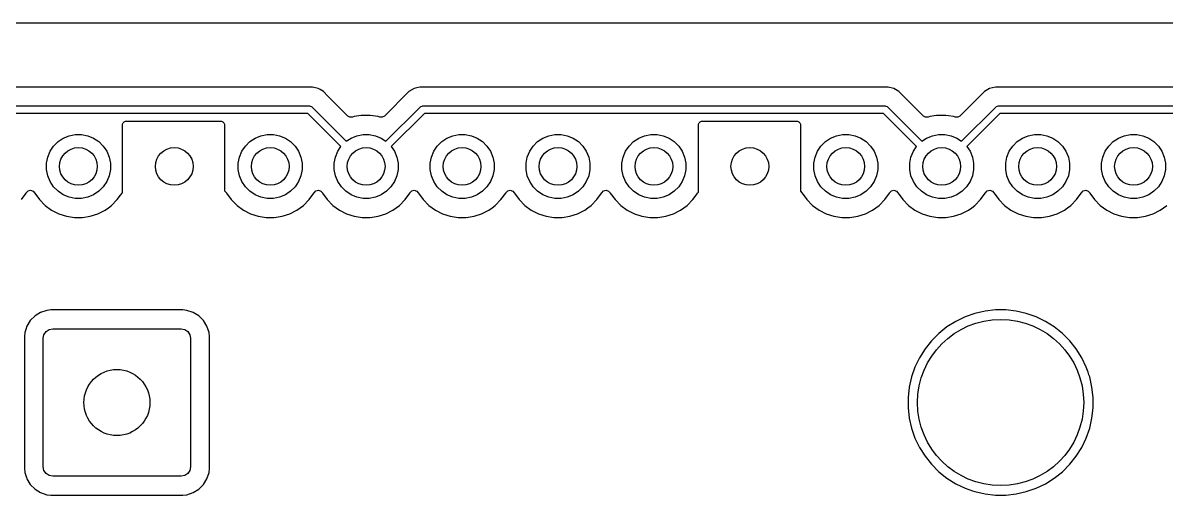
# Model space of a CAD drawing. Extents: x 81.5 to 180.4, y -148.7 to -49.7.
# Drawn here: x 121.01 to 151.28, y -62.2 to -49.7 of the extents above; entities that cross this region are included whole.
import ezdxf

# ---------------------------------------------------------------- set-up
doc = ezdxf.new("R2010")
doc.units = 0
doc.layers.add('BLACK', color=7, linetype='CONTINUOUS')

msp = doc.modelspace()

# ---------------------------------------------------------------- linework, layer by layer
at = {"layer": 'BLACK', "linetype": 'CONTINUOUS'}
for p, q in [((81.5745, -49.7005), (180.3255, -49.7005)), ((128.512331, -51.3985), (116.44767, -51.3985)), ((128.512347, -51.398499), (128.512331, -51.3985)), ((128.519943, -51.398499), (128.512347, -51.398499)), ((128.678057, -51.398499), (128.519943, -51.398499)), ((128.830785, -51.439423), (128.678057, -51.398499)), ((128.8809, -51.468358), (128.830785, -51.439423)), ((131.369209, -51.439426), (131.23229, -51.518475)), ((131.369214, -51.439423), (131.369209, -51.439426)), ((131.445579, -51.418961), (131.369214, -51.439423)), ((131.521943, -51.398499), (131.445579, -51.418961)), ((131.680058, -51.398499), (131.521943, -51.398499)), ((131.687654, -51.398499), (131.680058, -51.398499)), ((131.68767, -51.3985), (131.687654, -51.398499)), ((143.752331, -51.3985), (131.68767, -51.3985)), ((143.752347, -51.398499), (143.752331, -51.3985)), ((143.759943, -51.398499), (143.752347, -51.398499)), ((143.918057, -51.398499), (143.759943, -51.398499)), ((144.070785, -51.439423), (143.918057, -51.398499)), ((144.1209, -51.468358), (144.070785, -51.439423)), ((146.609209, -51.439426), (146.47229, -51.518475)), ((146.609214, -51.439423), (146.609209, -51.439426)), ((146.685579, -51.418961), (146.609214, -51.439423)), ((146.761943, -51.398499), (146.685579, -51.418961)), ((146.920058, -51.398499), (146.761943, -51.398499)), ((146.927654, -51.398499), (146.920058, -51.398499)), ((146.92767, -51.3985), (146.927654, -51.398499)), ((158.992331, -51.3985), (146.92767, -51.3985)), ((128.880904, -51.468359), (128.8809, -51.468358)), ((128.880904, -51.46836), (128.880904, -51.468359)), ((128.967716, -51.51848), (128.880904, -51.46836)), ((128.967717, -51.518481), (128.967716, -51.51848)), ((129.086588, -51.637352), (128.967717, -51.518481)), ((129.08659, -51.637355), (129.086588, -51.637352)), ((129.615476, -52.166241), (129.08659, -51.637355)), ((131.232282, -51.518481), (130.584522, -52.166241)), ((131.23229, -51.518475), (131.232282, -51.518481)), ((144.120904, -51.468359), (144.1209, -51.468358)), ((144.120904, -51.46836), (144.120904, -51.468359)), ((144.207716, -51.51848), (144.120904, -51.46836)), ((144.207717, -51.518481), (144.207716, -51.51848)), ((144.326588, -51.637352), (144.207717, -51.518481)), ((144.32659, -51.637355), (144.326588, -51.637352)), ((144.855476, -52.166241), (144.32659, -51.637355)), ((146.472282, -51.518481), (145.824522, -52.166241)), ((146.47229, -51.518475), (146.472282, -51.518481)), ((116.361, -51.899), (128.599, -51.899)), ((128.599, -51.899), (128.618509, -51.900921)), ((128.618509, -51.900921), (128.654557, -51.915853)), ((128.654557, -51.915853), (128.669711, -51.928289)), ((128.669711, -51.928289), (129.574911, -52.833489)), ((130.625088, -52.833489), (131.53029, -51.928289)), ((131.53029, -51.928289), (131.545443, -51.915852)), ((131.545443, -51.915852), (131.581491, -51.900921)), ((131.581491, -51.900921), (131.601, -51.899)), ((131.601, -51.899), (143.839, -51.899)), ((143.839, -51.899), (143.858509, -51.900921)), ((143.858509, -51.900921), (143.894557, -51.915853)), ((143.894557, -51.915853), (143.909711, -51.928289)), ((143.909711, -51.928289), (144.814911, -52.833489)), ((145.865088, -52.833489), (146.77029, -51.928289)), ((146.77029, -51.928289), (146.785443, -51.915852)), ((146.785443, -51.915852), (146.821491, -51.900921)), ((146.821491, -51.900921), (146.841, -51.899)), ((146.841, -51.899), (159.079, -51.899)), ((128.557578, -52.099), (116.402421, -52.099)), ((123.651921, -52.380491), (123.666853, -52.344443)), ((123.666853, -52.344443), (123.694443, -52.316853)), ((123.694443, -52.316853), (123.730491, -52.301921)), ((123.730491, -52.301921), (123.75, -52.3)), ((123.75, -52.3), (126.25, -52.3)), ((126.25, -52.3), (126.269509, -52.301921)), ((126.269509, -52.301921), (126.305557, -52.316853)), ((126.305557, -52.316853), (126.333147, -52.344443)), ((126.333147, -52.344443), (126.348079, -52.380491)), ((129.433489, -52.974911), (128.557578, -52.099)), ((129.671632, -52.198486), (129.615476, -52.166241)), ((129.741473, -52.196492), (129.671632, -52.198486)), ((129.783757, -52.182753), (129.741473, -52.196492)), ((129.965006, -52.154046), (129.783757, -52.182753)), ((129.993713, -52.1495), (129.965006, -52.154046)), ((130.206287, -52.1495), (129.993713, -52.1495)), ((130.276272, -52.160584), (130.206287, -52.1495)), ((130.416245, -52.182754), (130.276272, -52.160584)), ((130.458523, -52.196491), (130.416245, -52.182754)), ((130.523199, -52.199726), (130.458523, -52.196491)), ((130.584522, -52.166241), (130.523199, -52.199726)), ((131.642421, -52.099), (130.76651, -52.974911)), ((143.797578, -52.099), (131.642421, -52.099)), ((138.901921, -52.380491), (138.916853, -52.344443)), ((138.916853, -52.344443), (138.944443, -52.316853)), ((138.944443, -52.316853), (138.980491, -52.301921)), ((138.980491, -52.301921), (139, -52.3)), ((139, -52.3), (141.5, -52.3)), ((141.5, -52.3), (141.519509, -52.301921)), ((141.519509, -52.301921), (141.555557, -52.316853)), ((141.555557, -52.316853), (141.583147, -52.344443)), ((141.583147, -52.344443), (141.598079, -52.380491)), ((144.673489, -52.974911), (143.797578, -52.099)), ((144.911632, -52.198486), (144.855476, -52.166241)), ((144.981473, -52.196492), (144.911632, -52.198486)), ((145.023757, -52.182753), (144.981473, -52.196492)), ((145.205006, -52.154046), (145.023757, -52.182753)), ((145.233713, -52.1495), (145.205006, -52.154046)), ((145.446287, -52.1495), (145.233713, -52.1495)), ((145.516272, -52.160584), (145.446287, -52.1495)), ((145.656245, -52.182754), (145.516272, -52.160584)), ((145.698523, -52.196491), (145.656245, -52.182754)), ((145.763199, -52.199726), (145.698523, -52.196491)), ((145.824522, -52.166241), (145.763199, -52.199726)), ((146.882421, -52.099), (146.00651, -52.974911)), ((159.037578, -52.099), (146.882421, -52.099)), ((122.233258, -52.686601), (122.396685, -52.654093)), ((122.396685, -52.654093), (122.563315, -52.654093)), ((122.563315, -52.654093), (122.726742, -52.686601)), ((123.65, -52.4), (123.651921, -52.380491)), ((123.65, -54.187699), (123.65, -52.4)), ((126.348079, -52.380491), (126.35, -52.4)), ((126.35, -52.4), (126.35, -54.149644)), ((127.313258, -52.686601), (127.476685, -52.654093)), ((127.476685, -52.654093), (127.643315, -52.654093)), ((127.643315, -52.654093), (127.806742, -52.686601)), ((129.853258, -52.686601), (130.016685, -52.654093)), ((130.016685, -52.654093), (130.183315, -52.654093)), ((130.183315, -52.654093), (130.346742, -52.686601)), ((132.393258, -52.686601), (132.556685, -52.654093)), ((132.556685, -52.654093), (132.723315, -52.654093)), ((132.723315, -52.654093), (132.886742, -52.686601)), ((134.933258, -52.686601), (135.096685, -52.654093)), ((135.096685, -52.654093), (135.263315, -52.654093)), ((135.263315, -52.654093), (135.426742, -52.686601)), ((137.473258, -52.686601), (137.636685, -52.654093)), ((137.636685, -52.654093), (137.803315, -52.654093)), ((137.803315, -52.654093), (137.966742, -52.686601)), ((138.9, -52.4), (138.901921, -52.380491)), ((138.9, -54.17711), (138.9, -52.4)), ((141.598079, -52.380491), (141.6, -52.4)), ((141.6, -52.4), (141.6, -54.153051)), ((142.553258, -52.686601), (142.716685, -52.654093)), ((142.716685, -52.654093), (142.883315, -52.654093)), ((142.883315, -52.654093), (143.046742, -52.686601)), ((145.093258, -52.686601), (145.256685, -52.654093)), ((145.256685, -52.654093), (145.423315, -52.654093)), ((145.423315, -52.654093), (145.586742, -52.686601)), ((147.633258, -52.686601), (147.796685, -52.654093)), ((147.796685, -52.654093), (147.963315, -52.654093)), ((147.963315, -52.654093), (148.126742, -52.686601)), ((150.173258, -52.686601), (150.336685, -52.654093)), ((150.336685, -52.654093), (150.503315, -52.654093)), ((150.503315, -52.654093), (150.666742, -52.686601)), ((121.730367, -53.099313), (121.822941, -52.960766)), ((121.822941, -52.960766), (121.940766, -52.842941)), ((121.940766, -52.842941), (122.079313, -52.750367)), ((122.079313, -52.750367), (122.233258, -52.686601)), ((122.726742, -52.686601), (122.880687, -52.750367)), ((122.880687, -52.750367), (123.019234, -52.842941)), ((123.019234, -52.842941), (123.137059, -52.960766)), ((123.137059, -52.960766), (123.229633, -53.099313)), ((126.810367, -53.099313), (126.902941, -52.960766)), ((126.902941, -52.960766), (127.020766, -52.842941)), ((127.020766, -52.842941), (127.159313, -52.750367)), ((127.159313, -52.750367), (127.313258, -52.686601)), ((127.806742, -52.686601), (127.960687, -52.750367)), ((127.960687, -52.750367), (128.099234, -52.842941)), ((128.099234, -52.842941), (128.217059, -52.960766)), ((128.217059, -52.960766), (128.309633, -53.099313)), ((129.350367, -53.099313), (129.433489, -52.974911)), ((129.574911, -52.833489), (129.699313, -52.750367)), ((129.699313, -52.750367), (129.853258, -52.686601)), ((130.346742, -52.686601), (130.500687, -52.750367)), ((130.500687, -52.750367), (130.625088, -52.833489)), ((130.76651, -52.974911), (130.849633, -53.099313)), ((131.890367, -53.099313), (131.982941, -52.960766)), ((131.982941, -52.960766), (132.100766, -52.842941)), ((132.100766, -52.842941), (132.239313, -52.750367)), ((132.239313, -52.750367), (132.393258, -52.686601)), ((132.886742, -52.686601), (133.040687, -52.750367)), ((133.040687, -52.750367), (133.179234, -52.842941)), ((133.179234, -52.842941), (133.297059, -52.960766)), ((133.297059, -52.960766), (133.389633, -53.099313)), ((134.430367, -53.099313), (134.522941, -52.960766)), ((134.522941, -52.960766), (134.640766, -52.842941)), ((134.640766, -52.842941), (134.779313, -52.750367)), ((134.779313, -52.750367), (134.933258, -52.686601)), ((135.426742, -52.686601), (135.580687, -52.750367)), ((135.580687, -52.750367), (135.719234, -52.842941)), ((135.719234, -52.842941), (135.837059, -52.960766)), ((135.837059, -52.960766), (135.929633, -53.099313)), ((136.970367, -53.099313), (137.062941, -52.960766)), ((137.062941, -52.960766), (137.180766, -52.842941)), ((137.180766, -52.842941), (137.319313, -52.750367)), ((137.319313, -52.750367), (137.473258, -52.686601)), ((137.966742, -52.686601), (138.120687, -52.750367)), ((138.120687, -52.750367), (138.259234, -52.842941)), ((138.259234, -52.842941), (138.377059, -52.960766)), ((138.377059, -52.960766), (138.469633, -53.099313)), ((142.050367, -53.099313), (142.142941, -52.960766)), ((142.142941, -52.960766), (142.260766, -52.842941)), ((142.260766, -52.842941), (142.399313, -52.750367)), ((142.399313, -52.750367), (142.553258, -52.686601)), ((143.046742, -52.686601), (143.200687, -52.750367)), ((143.200687, -52.750367), (143.339234, -52.842941)), ((143.339234, -52.842941), (143.457059, -52.960766)), ((143.457059, -52.960766), (143.549633, -53.099313)), ((144.590367, -53.099313), (144.673489, -52.974911)), ((144.814911, -52.833489), (144.939313, -52.750367)), ((144.939313, -52.750367), (145.093258, -52.686601)), ((145.586742, -52.686601), (145.740687, -52.750367)), ((145.740687, -52.750367), (145.865088, -52.833489)), ((146.00651, -52.974911), (146.089633, -53.099313)), ((147.130367, -53.099313), (147.222941, -52.960766)), ((147.222941, -52.960766), (147.340766, -52.842941)), ((147.340766, -52.842941), (147.479313, -52.750367)), ((147.479313, -52.750367), (147.633258, -52.686601)), ((148.126742, -52.686601), (148.280687, -52.750367)), ((148.280687, -52.750367), (148.419234, -52.842941)), ((148.419234, -52.842941), (148.537059, -52.960766)), ((148.537059, -52.960766), (148.629633, -53.099313)), ((149.670367, -53.099313), (149.762941, -52.960766)), ((149.762941, -52.960766), (149.880766, -52.842941)), ((149.880766, -52.842941), (150.019313, -52.750367)), ((150.019313, -52.750367), (150.173258, -52.686601)), ((150.666742, -52.686601), (150.820687, -52.750367)), ((150.820687, -52.750367), (150.959234, -52.842941)), ((150.959234, -52.842941), (151.077059, -52.960766)), ((151.077059, -52.960766), (151.169633, -53.099313)), ((121.634093, -53.416685), (121.666601, -53.253258)), ((121.666601, -53.253258), (121.730367, -53.099313)), ((123.229633, -53.099313), (123.293399, -53.253258)), ((123.293399, -53.253258), (123.325907, -53.416685)), ((126.714093, -53.416685), (126.746601, -53.253258)), ((126.746601, -53.253258), (126.810367, -53.099313)), ((128.309633, -53.099313), (128.373399, -53.253258)), ((128.373399, -53.253258), (128.405907, -53.416685)), ((129.254093, -53.416685), (129.286601, -53.253258)), ((129.286601, -53.253258), (129.350367, -53.099313)), ((130.849633, -53.099313), (130.913399, -53.253258)), ((130.913399, -53.253258), (130.945907, -53.416685)), ((131.794093, -53.416685), (131.826601, -53.253258)), ((131.826601, -53.253258), (131.890367, -53.099313)), ((133.389633, -53.099313), (133.453399, -53.253258)), ((133.453399, -53.253258), (133.485907, -53.416685)), ((134.334093, -53.416685), (134.366601, -53.253258)), ((134.366601, -53.253258), (134.430367, -53.099313)), ((135.929633, -53.099313), (135.993399, -53.253258)), ((135.993399, -53.253258), (136.025907, -53.416685)), ((136.874093, -53.416685), (136.906601, -53.253258)), ((136.906601, -53.253258), (136.970367, -53.099313)), ((138.469633, -53.099313), (138.533399, -53.253258)), ((138.533399, -53.253258), (138.565907, -53.416685)), ((141.954093, -53.416685), (141.986601, -53.253258)), ((141.986601, -53.253258), (142.050367, -53.099313)), ((143.549633, -53.099313), (143.613399, -53.253258)), ((143.613399, -53.253258), (143.645907, -53.416685)), ((144.494093, -53.416685), (144.526601, -53.253258)), ((144.526601, -53.253258), (144.590367, -53.099313)), ((146.089633, -53.099313), (146.153399, -53.253258)), ((146.153399, -53.253258), (146.185907, -53.416685)), ((147.034093, -53.416685), (147.066601, -53.253258)), ((147.066601, -53.253258), (147.130367, -53.099313)), ((148.629633, -53.099313), (148.693399, -53.253258)), ((148.693399, -53.253258), (148.725907, -53.416685)), ((149.574093, -53.416685), (149.606601, -53.253258)), ((149.606601, -53.253258), (149.670367, -53.099313)), ((151.169633, -53.099313), (151.233399, -53.253258)), ((151.233399, -53.253258), (151.265907, -53.416685)), ((121.634093, -53.583315), (121.634093, -53.416685)), ((123.325907, -53.416685), (123.325907, -53.583315)), ((126.714093, -53.583315), (126.714093, -53.416685)), ((128.405907, -53.416685), (128.405907, -53.583315)), ((129.254093, -53.583315), (129.254093, -53.416685)), ((130.945907, -53.416685), (130.945907, -53.583315)), ((131.794093, -53.583315), (131.794093, -53.416685)), ((133.485907, -53.416685), (133.485907, -53.583315)), ((134.334093, -53.583315), (134.334093, -53.416685)), ((136.025907, -53.416685), (136.025907, -53.583315)), ((136.874093, -53.583315), (136.874093, -53.416685)), ((138.565907, -53.416685), (138.565907, -53.583315)), ((141.954093, -53.583315), (141.954093, -53.416685)), ((143.645907, -53.416685), (143.645907, -53.583315)), ((144.494093, -53.583315), (144.494093, -53.416685)), ((146.185907, -53.416685), (146.185907, -53.583315)), ((147.034093, -53.583315), (147.034093, -53.416685)), ((148.725907, -53.416685), (148.725907, -53.583315)), ((149.574093, -53.583315), (149.574093, -53.416685)), ((151.265907, -53.416685), (151.265907, -53.583315)), ((121.666601, -53.746742), (121.634093, -53.583315)), ((121.730367, -53.900687), (121.666601, -53.746742)), ((123.293399, -53.746742), (123.229633, -53.900687)), ((123.325907, -53.583315), (123.293399, -53.746742)), ((126.746601, -53.746742), (126.714093, -53.583315)), ((126.810367, -53.900687), (126.746601, -53.746742)), ((128.373399, -53.746742), (128.309633, -53.900687)), ((128.405907, -53.583315), (128.373399, -53.746742)), ((129.286601, -53.746742), (129.254093, -53.583315)), ((129.350367, -53.900687), (129.286601, -53.746742)), ((130.913399, -53.746742), (130.849633, -53.900687)), ((130.945907, -53.583315), (130.913399, -53.746742)), ((131.826601, -53.746742), (131.794093, -53.583315)), ((131.890367, -53.900687), (131.826601, -53.746742)), ((133.453399, -53.746742), (133.389633, -53.900687)), ((133.485907, -53.583315), (133.453399, -53.746742)), ((134.366601, -53.746742), (134.334093, -53.583315)), ((134.430367, -53.900687), (134.366601, -53.746742)), ((135.993399, -53.746742), (135.929633, -53.900687)), ((136.025907, -53.583315), (135.993399, -53.746742)), ((136.906601, -53.746742), (136.874093, -53.583315)), ((136.970367, -53.900687), (136.906601, -53.746742)), ((138.533399, -53.746742), (138.469633, -53.900687)), ((138.565907, -53.583315), (138.533399, -53.746742)), ((141.986601, -53.746742), (141.954093, -53.583315)), ((142.050367, -53.900687), (141.986601, -53.746742)), ((143.613399, -53.746742), (143.549633, -53.900687)), ((143.645907, -53.583315), (143.613399, -53.746742)), ((144.526601, -53.746742), (144.494093, -53.583315)), ((144.590367, -53.900687), (144.526601, -53.746742)), ((146.153399, -53.746742), (146.089633, -53.900687)), ((146.185907, -53.583315), (146.153399, -53.746742)), ((147.066601, -53.746742), (147.034093, -53.583315)), ((147.130367, -53.900687), (147.066601, -53.746742)), ((148.693399, -53.746742), (148.629633, -53.900687)), ((148.725907, -53.583315), (148.693399, -53.746742)), ((149.606601, -53.746742), (149.574093, -53.583315)), ((149.670367, -53.900687), (149.606601, -53.746742)), ((151.233399, -53.746742), (151.169633, -53.900687)), ((151.265907, -53.583315), (151.233399, -53.746742)), ((121.099514, -54.199054), (121.147488, -54.148259)), ((121.147488, -54.148259), (121.215308, -54.131463)), ((121.215308, -54.131463), (121.281444, -54.153999)), ((121.281444, -54.153999), (121.320486, -54.199056)), ((121.822941, -54.039234), (121.730367, -53.900687)), ((121.940766, -54.157059), (121.822941, -54.039234)), ((122.079313, -54.249633), (121.940766, -54.157059)), ((123.019234, -54.157059), (122.880687, -54.249633)), ((123.137059, -54.039234), (123.019234, -54.157059)), ((123.229633, -53.900687), (123.137059, -54.039234)), ((123.639793, -54.198508), (123.65, -54.187699)), ((126.35, -54.149644), (126.361161, -54.153447)), ((126.361161, -54.153447), (126.400204, -54.198504)), ((126.902941, -54.039234), (126.810367, -53.900687)), ((127.020766, -54.157059), (126.902941, -54.039234)), ((127.159313, -54.249633), (127.020766, -54.157059)), ((128.099234, -54.157059), (127.960687, -54.249633)), ((128.217059, -54.039234), (128.099234, -54.157059)), ((128.309633, -53.900687), (128.217059, -54.039234)), ((128.719514, -54.199054), (128.767488, -54.148259)), ((128.767488, -54.148259), (128.835308, -54.131463)), ((128.835308, -54.131463), (128.901444, -54.153999)), ((128.901444, -54.153999), (128.940486, -54.199056)), ((129.442941, -54.039234), (129.350367, -53.900687)), ((129.560766, -54.157059), (129.442941, -54.039234)), ((129.699313, -54.249633), (129.560766, -54.157059)), ((130.639234, -54.157059), (130.500687, -54.249633)), ((130.757059, -54.039234), (130.639234, -54.157059)), ((130.849633, -53.900687), (130.757059, -54.039234)), ((131.259514, -54.199054), (131.307488, -54.148259)), ((131.307488, -54.148259), (131.375308, -54.131463)), ((131.375308, -54.131463), (131.441444, -54.153999)), ((131.441444, -54.153999), (131.480486, -54.199056)), ((131.982941, -54.039234), (131.890367, -53.900687)), ((132.100766, -54.157059), (131.982941, -54.039234)), ((132.239313, -54.249633), (132.100766, -54.157059)), ((133.179234, -54.157059), (133.040687, -54.249633)), ((133.297059, -54.039234), (133.179234, -54.157059)), ((133.389633, -53.900687), (133.297059, -54.039234)), ((133.799514, -54.199054), (133.847488, -54.148259)), ((133.847488, -54.148259), (133.915308, -54.131463)), ((133.915308, -54.131463), (133.981444, -54.153999)), ((133.981444, -54.153999), (134.020486, -54.199056)), ((134.522941, -54.039234), (134.430367, -53.900687)), ((134.640766, -54.157059), (134.522941, -54.039234)), ((134.779313, -54.249633), (134.640766, -54.157059)), ((135.719234, -54.157059), (135.580687, -54.249633)), ((135.837059, -54.039234), (135.719234, -54.157059)), ((135.929633, -53.900687), (135.837059, -54.039234)), ((136.339514, -54.199054), (136.387488, -54.148259)), ((136.387488, -54.148259), (136.455308, -54.131463)), ((136.455308, -54.131463), (136.521444, -54.153999)), ((136.521444, -54.153999), (136.560486, -54.199056)), ((137.062941, -54.039234), (136.970367, -53.900687)), ((137.180766, -54.157059), (137.062941, -54.039234)), ((137.319313, -54.249633), (137.180766, -54.157059)), ((138.259234, -54.157059), (138.120687, -54.249633)), ((138.377059, -54.039234), (138.259234, -54.157059)), ((138.469633, -53.900687), (138.377059, -54.039234)), ((138.879793, -54.198508), (138.9, -54.17711)), ((141.6, -54.153051), (141.601161, -54.153447)), ((141.601161, -54.153447), (141.640204, -54.198504)), ((142.142941, -54.039234), (142.050367, -53.900687)), ((142.260766, -54.157059), (142.142941, -54.039234)), ((142.399313, -54.249633), (142.260766, -54.157059)), ((143.339234, -54.157059), (143.200687, -54.249633)), ((143.457059, -54.039234), (143.339234, -54.157059)), ((143.549633, -53.900687), (143.457059, -54.039234)), ((143.959514, -54.199054), (144.007488, -54.148259)), ((144.007488, -54.148259), (144.075308, -54.131463)), ((144.075308, -54.131463), (144.141444, -54.153999)), ((144.141444, -54.153999), (144.180486, -54.199056)), ((144.682941, -54.039234), (144.590367, -53.900687)), ((144.800766, -54.157059), (144.682941, -54.039234)), ((144.939313, -54.249633), (144.800766, -54.157059)), ((145.879234, -54.157059), (145.740687, -54.249633)), ((145.997059, -54.039234), (145.879234, -54.157059)), ((146.089633, -53.900687), (145.997059, -54.039234)), ((146.499514, -54.199054), (146.547488, -54.148259)), ((146.547488, -54.148259), (146.615308, -54.131463)), ((146.615308, -54.131463), (146.681444, -54.153999)), ((146.681444, -54.153999), (146.720486, -54.199056)), ((147.222941, -54.039234), (147.130367, -53.900687)), ((147.340766, -54.157059), (147.222941, -54.039234)), ((147.479313, -54.249633), (147.340766, -54.157059)), ((148.419234, -54.157059), (148.280687, -54.249633)), ((148.537059, -54.039234), (148.419234, -54.157059)), ((148.629633, -53.900687), (148.537059, -54.039234)), ((149.039514, -54.199054), (149.087488, -54.148259)), ((149.087488, -54.148259), (149.155308, -54.131463)), ((149.155308, -54.131463), (149.221444, -54.153999)), ((149.221444, -54.153999), (149.260486, -54.199056)), ((149.762941, -54.039234), (149.670367, -53.900687)), ((149.880766, -54.157059), (149.762941, -54.039234)), ((150.019313, -54.249633), (149.880766, -54.157059)), ((150.959234, -54.157059), (150.820687, -54.249633)), ((151.077059, -54.039234), (150.959234, -54.157059)), ((151.169633, -53.900687), (151.077059, -54.039234)), ((120.970109, -54.379786), (121.095048, -54.20782)), ((121.095047, -54.20782), (121.095051, -54.207816)), ((121.095048, -54.20782), (121.095047, -54.20782)), ((121.095051, -54.207816), (121.099514, -54.199054)), ((121.320486, -54.199056), (121.324951, -54.20782)), ((121.324951, -54.20782), (121.44989, -54.379786)), ((121.44989, -54.379786), (121.600213, -54.530109)), ((122.233258, -54.313399), (122.079313, -54.249633)), ((122.396685, -54.345907), (122.233258, -54.313399)), ((122.563315, -54.345907), (122.396685, -54.345907)), ((122.726742, -54.313399), (122.563315, -54.345907)), ((122.880687, -54.249633), (122.726742, -54.313399)), ((123.359792, -54.530104), (123.510104, -54.379792)), ((123.510104, -54.379792), (123.510106, -54.379788)), ((123.510106, -54.379788), (123.510109, -54.379786)), ((123.510109, -54.379786), (123.59589, -54.261717)), ((123.59589, -54.261717), (123.635051, -54.207816)), ((123.635051, -54.207816), (123.639793, -54.198508)), ((126.400204, -54.198504), (126.404949, -54.207817)), ((126.404949, -54.207817), (126.52989, -54.379786)), ((126.52989, -54.379786), (126.680213, -54.530109)), ((127.313258, -54.313399), (127.159313, -54.249633)), ((127.476685, -54.345907), (127.313258, -54.313399)), ((127.643315, -54.345907), (127.476685, -54.345907)), ((127.806742, -54.313399), (127.643315, -54.345907)), ((127.960687, -54.249633), (127.806742, -54.313399)), ((128.439792, -54.530104), (128.590104, -54.379792)), ((128.590104, -54.379792), (128.590106, -54.379788)), ((128.590106, -54.379788), (128.590109, -54.379786)), ((128.590109, -54.379786), (128.715048, -54.20782)), ((128.715047, -54.20782), (128.715051, -54.207816)), ((128.715048, -54.20782), (128.715047, -54.20782)), ((128.715051, -54.207816), (128.719514, -54.199054)), ((128.940486, -54.199056), (128.944951, -54.20782)), ((128.944951, -54.20782), (129.06989, -54.379786)), ((129.06989, -54.379786), (129.220213, -54.530109)), ((129.853258, -54.313399), (129.699313, -54.249633)), ((130.016685, -54.345907), (129.853258, -54.313399)), ((130.183315, -54.345907), (130.016685, -54.345907)), ((130.346742, -54.313399), (130.183315, -54.345907)), ((130.500687, -54.249633), (130.346742, -54.313399)), ((130.979792, -54.530104), (131.130104, -54.379792)), ((131.130104, -54.379792), (131.130106, -54.379788)), ((131.130106, -54.379788), (131.130109, -54.379786)), ((131.130109, -54.379786), (131.255048, -54.20782)), ((131.255047, -54.20782), (131.255051, -54.207816)), ((131.255048, -54.20782), (131.255047, -54.20782)), ((131.255051, -54.207816), (131.259514, -54.199054)), ((131.480486, -54.199056), (131.484951, -54.20782)), ((131.484951, -54.20782), (131.60989, -54.379786)), ((131.60989, -54.379786), (131.760213, -54.530109)), ((132.393258, -54.313399), (132.239313, -54.249633)), ((132.556685, -54.345907), (132.393258, -54.313399)), ((132.723315, -54.345907), (132.556685, -54.345907)), ((132.886742, -54.313399), (132.723315, -54.345907)), ((133.040687, -54.249633), (132.886742, -54.313399)), ((133.519792, -54.530104), (133.670104, -54.379792)), ((133.670104, -54.379792), (133.670106, -54.379788)), ((133.670106, -54.379788), (133.670109, -54.379786)), ((133.670109, -54.379786), (133.795048, -54.20782)), ((133.795047, -54.20782), (133.795051, -54.207816)), ((133.795048, -54.20782), (133.795047, -54.20782)), ((133.795051, -54.207816), (133.799514, -54.199054)), ((134.020486, -54.199056), (134.024951, -54.20782)), ((134.024951, -54.20782), (134.14989, -54.379786)), ((134.14989, -54.379786), (134.300213, -54.530109)), ((134.933258, -54.313399), (134.779313, -54.249633)), ((135.096685, -54.345907), (134.933258, -54.313399)), ((135.263315, -54.345907), (135.096685, -54.345907)), ((135.426742, -54.313399), (135.263315, -54.345907)), ((135.580687, -54.249633), (135.426742, -54.313399)), ((136.059792, -54.530104), (136.210104, -54.379792)), ((136.210104, -54.379792), (136.210106, -54.379788)), ((136.210106, -54.379788), (136.210109, -54.379786)), ((136.210109, -54.379786), (136.335048, -54.20782)), ((136.335047, -54.20782), (136.335051, -54.207816)), ((136.335048, -54.20782), (136.335047, -54.20782)), ((136.335051, -54.207816), (136.339514, -54.199054)), ((136.560486, -54.199056), (136.564951, -54.20782)), ((136.564951, -54.20782), (136.68989, -54.379786)), ((136.68989, -54.379786), (136.840213, -54.530109)), ((137.473258, -54.313399), (137.319313, -54.249633)), ((137.636685, -54.345907), (137.473258, -54.313399)), ((137.803315, -54.345907), (137.636685, -54.345907)), ((137.966742, -54.313399), (137.803315, -54.345907)), ((138.120687, -54.249633), (137.966742, -54.313399)), ((138.599792, -54.530104), (138.750104, -54.379792)), ((138.750104, -54.379792), (138.750106, -54.379788)), ((138.750106, -54.379788), (138.750109, -54.379786)), ((138.750109, -54.379786), (138.83589, -54.261717)), ((138.83589, -54.261717), (138.875051, -54.207816)), ((138.875051, -54.207816), (138.879793, -54.198508)), ((141.640204, -54.198504), (141.644949, -54.207817)), ((141.644949, -54.207817), (141.76989, -54.379786)), ((141.76989, -54.379786), (141.920213, -54.530109)), ((142.553258, -54.313399), (142.399313, -54.249633)), ((142.716685, -54.345907), (142.553258, -54.313399)), ((142.883315, -54.345907), (142.716685, -54.345907)), ((143.046742, -54.313399), (142.883315, -54.345907)), ((143.200687, -54.249633), (143.046742, -54.313399)), ((143.679792, -54.530104), (143.830104, -54.379792)), ((143.830104, -54.379792), (143.830106, -54.379788)), ((143.830106, -54.379788), (143.830109, -54.379786)), ((143.830109, -54.379786), (143.955048, -54.20782)), ((143.955047, -54.20782), (143.955051, -54.207816)), ((143.955048, -54.20782), (143.955047, -54.20782)), ((143.955051, -54.207816), (143.959514, -54.199054)), ((144.180486, -54.199056), (144.184951, -54.20782)), ((144.184951, -54.20782), (144.30989, -54.379786)), ((144.30989, -54.379786), (144.460213, -54.530109)), ((145.093258, -54.313399), (144.939313, -54.249633)), ((145.256685, -54.345907), (145.093258, -54.313399)), ((145.423315, -54.345907), (145.256685, -54.345907)), ((145.586742, -54.313399), (145.423315, -54.345907)), ((145.740687, -54.249633), (145.586742, -54.313399)), ((146.219792, -54.530104), (146.370104, -54.379792)), ((146.370104, -54.379792), (146.370106, -54.379788)), ((146.370106, -54.379788), (146.370109, -54.379786)), ((146.370109, -54.379786), (146.495048, -54.20782)), ((146.495047, -54.20782), (146.495051, -54.207816)), ((146.495048, -54.20782), (146.495047, -54.20782)), ((146.495051, -54.207816), (146.499514, -54.199054)), ((146.720486, -54.199056), (146.724951, -54.20782)), ((146.724951, -54.20782), (146.84989, -54.379786)), ((146.84989, -54.379786), (147.000213, -54.530109)), ((147.633258, -54.313399), (147.479313, -54.249633)), ((147.796685, -54.345907), (147.633258, -54.313399)), ((147.963315, -54.345907), (147.796685, -54.345907)), ((148.126742, -54.313399), (147.963315, -54.345907)), ((148.280687, -54.249633), (148.126742, -54.313399)), ((148.759792, -54.530104), (148.910104, -54.379792)), ((148.910104, -54.379792), (148.910106, -54.379788)), ((148.910106, -54.379788), (148.910109, -54.379786)), ((148.910109, -54.379786), (149.035048, -54.20782)), ((149.035047, -54.20782), (149.035051, -54.207816)), ((149.035048, -54.20782), (149.035047, -54.20782)), ((149.035051, -54.207816), (149.039514, -54.199054)), ((149.260486, -54.199056), (149.264951, -54.20782)), ((149.264951, -54.20782), (149.38989, -54.379786)), ((149.38989, -54.379786), (149.540213, -54.530109)), ((150.173258, -54.313399), (150.019313, -54.249633)), ((150.336685, -54.345907), (150.173258, -54.313399)), ((150.503315, -54.345907), (150.336685, -54.345907)), ((150.666742, -54.313399), (150.503315, -54.345907)), ((150.820687, -54.249633), (150.666742, -54.313399)), ((121.600213, -54.530109), (121.772179, -54.655048)), ((121.772179, -54.655048), (121.772181, -54.655049)), ((121.772181, -54.655049), (121.772184, -54.655051)), ((121.772184, -54.655051), (121.961588, -54.751557)), ((121.961588, -54.751557), (122.163757, -54.817246)), ((122.796243, -54.817246), (122.998412, -54.751557)), ((122.998412, -54.751557), (123.187816, -54.655051)), ((123.187816, -54.655051), (123.274138, -54.592335)), ((123.274138, -54.592335), (123.359786, -54.530109)), ((123.359786, -54.530109), (123.359788, -54.530106)), ((123.359788, -54.530106), (123.359792, -54.530104)), ((126.680213, -54.530109), (126.852179, -54.655048)), ((126.852179, -54.655048), (126.852181, -54.655049)), ((126.852181, -54.655049), (126.852184, -54.655051)), ((126.852184, -54.655051), (127.041588, -54.751557)), ((127.041588, -54.751557), (127.243757, -54.817246)), ((127.876243, -54.817246), (128.078412, -54.751557)), ((128.078412, -54.751557), (128.267816, -54.655051)), ((128.267816, -54.655051), (128.354138, -54.592335)), ((128.354138, -54.592335), (128.439786, -54.530109)), ((128.439786, -54.530109), (128.439788, -54.530106)), ((128.439788, -54.530106), (128.439792, -54.530104)), ((129.220213, -54.530109), (129.392179, -54.655048)), ((129.392179, -54.655048), (129.392181, -54.655049)), ((129.392181, -54.655049), (129.392184, -54.655051)), ((129.392184, -54.655051), (129.581588, -54.751557)), ((129.581588, -54.751557), (129.783757, -54.817246)), ((130.416243, -54.817246), (130.618412, -54.751557)), ((130.618412, -54.751557), (130.807816, -54.655051)), ((130.807816, -54.655051), (130.894138, -54.592335)), ((130.894138, -54.592335), (130.979786, -54.530109)), ((130.979786, -54.530109), (130.979788, -54.530106)), ((130.979788, -54.530106), (130.979792, -54.530104)), ((131.760213, -54.530109), (131.932179, -54.655048)), ((131.932179, -54.655048), (131.932181, -54.655049)), ((131.932181, -54.655049), (131.932184, -54.655051)), ((131.932184, -54.655051), (132.121588, -54.751557)), ((132.121588, -54.751557), (132.323757, -54.817246)), ((132.956243, -54.817246), (133.158412, -54.751557)), ((133.158412, -54.751557), (133.347816, -54.655051)), ((133.347816, -54.655051), (133.434138, -54.592335)), ((133.434138, -54.592335), (133.519786, -54.530109)), ((133.519786, -54.530109), (133.519788, -54.530106)), ((133.519788, -54.530106), (133.519792, -54.530104)), ((134.300213, -54.530109), (134.472179, -54.655048)), ((134.472179, -54.655048), (134.472181, -54.655049)), ((134.472181, -54.655049), (134.472184, -54.655051)), ((134.472184, -54.655051), (134.661588, -54.751557)), ((134.661588, -54.751557), (134.863757, -54.817246)), ((135.496243, -54.817246), (135.698412, -54.751557)), ((135.698412, -54.751557), (135.887816, -54.655051)), ((135.887816, -54.655051), (135.974138, -54.592335)), ((135.974138, -54.592335), (136.059786, -54.530109)), ((136.059786, -54.530109), (136.059788, -54.530106)), ((136.059788, -54.530106), (136.059792, -54.530104)), ((136.840213, -54.530109), (137.012179, -54.655048)), ((137.012179, -54.655048), (137.012181, -54.655049)), ((137.012181, -54.655049), (137.012184, -54.655051)), ((137.012184, -54.655051), (137.201588, -54.751557)), ((137.201588, -54.751557), (137.403757, -54.817246)), ((138.036243, -54.817246), (138.238412, -54.751557)), ((138.238412, -54.751557), (138.427816, -54.655051)), ((138.427816, -54.655051), (138.514138, -54.592335)), ((138.514138, -54.592335), (138.599786, -54.530109)), ((138.599786, -54.530109), (138.599788, -54.530106)), ((138.599788, -54.530106), (138.599792, -54.530104)), ((141.920213, -54.530109), (142.092179, -54.655048)), ((142.092179, -54.655048), (142.092181, -54.655049)), ((142.092181, -54.655049), (142.092184, -54.655051)), ((142.092184, -54.655051), (142.281588, -54.751557)), ((142.281588, -54.751557), (142.483757, -54.817246)), ((143.116243, -54.817246), (143.318412, -54.751557)), ((143.318412, -54.751557), (143.507816, -54.655051)), ((143.507816, -54.655051), (143.594138, -54.592335)), ((143.594138, -54.592335), (143.679786, -54.530109)), ((143.679786, -54.530109), (143.679788, -54.530106)), ((143.679788, -54.530106), (143.679792, -54.530104)), ((144.460213, -54.530109), (144.632179, -54.655048)), ((144.632179, -54.655048), (144.632181, -54.655049)), ((144.632181, -54.655049), (144.632184, -54.655051)), ((144.632184, -54.655051), (144.821588, -54.751557)), ((144.821588, -54.751557), (145.023757, -54.817246)), ((145.656243, -54.817246), (145.858412, -54.751557)), ((145.858412, -54.751557), (146.047816, -54.655051)), ((146.047816, -54.655051), (146.134138, -54.592335)), ((146.134138, -54.592335), (146.219786, -54.530109)), ((146.219786, -54.530109), (146.219788, -54.530106)), ((146.219788, -54.530106), (146.219792, -54.530104)), ((147.000213, -54.530109), (147.172179, -54.655048)), ((147.172179, -54.655048), (147.172181, -54.655049)), ((147.172181, -54.655049), (147.172184, -54.655051)), ((147.172184, -54.655051), (147.361588, -54.751557)), ((147.361588, -54.751557), (147.563757, -54.817246)), ((148.196243, -54.817246), (148.398412, -54.751557)), ((148.398412, -54.751557), (148.587816, -54.655051)), ((148.587816, -54.655051), (148.674138, -54.592335)), ((148.674138, -54.592335), (148.759786, -54.530109)), ((148.759786, -54.530109), (148.759788, -54.530106)), ((148.759788, -54.530106), (148.759792, -54.530104)), ((149.540213, -54.530109), (149.712179, -54.655048)), ((149.712179, -54.655048), (149.712181, -54.655049)), ((149.712181, -54.655049), (149.712184, -54.655051)), ((149.712184, -54.655051), (149.901588, -54.751557)), ((149.901588, -54.751557), (150.103757, -54.817246)), ((150.736243, -54.817246), (150.938412, -54.751557)), ((150.938412, -54.751557), (151.127816, -54.655051)), ((151.127816, -54.655051), (151.214138, -54.592335)), ((151.214138, -54.592335), (151.299786, -54.530109)), ((122.163757, -54.817246), (122.373713, -54.8505)), ((122.373713, -54.8505), (122.373714, -54.8505)), ((122.373714, -54.8505), (122.586286, -54.8505)), ((122.586286, -54.8505), (122.586287, -54.8505)), ((122.586287, -54.8505), (122.796243, -54.817246)), ((127.243757, -54.817246), (127.453713, -54.8505)), ((127.453713, -54.8505), (127.453714, -54.8505)), ((127.453714, -54.8505), (127.666286, -54.8505)), ((127.666286, -54.8505), (127.666287, -54.8505)), ((127.666287, -54.8505), (127.876243, -54.817246)), ((129.783757, -54.817246), (129.993713, -54.8505)), ((129.993713, -54.8505), (129.993714, -54.8505)), ((129.993714, -54.8505), (130.206286, -54.8505)), ((130.206286, -54.8505), (130.206287, -54.8505)), ((130.206287, -54.8505), (130.416243, -54.817246)), ((132.323757, -54.817246), (132.533713, -54.8505)), ((132.533713, -54.8505), (132.533714, -54.8505)), ((132.533714, -54.8505), (132.746286, -54.8505)), ((132.746286, -54.8505), (132.746287, -54.8505)), ((132.746287, -54.8505), (132.956243, -54.817246)), ((134.863757, -54.817246), (135.073713, -54.8505)), ((135.073713, -54.8505), (135.073714, -54.8505)), ((135.073714, -54.8505), (135.286286, -54.8505)), ((135.286286, -54.8505), (135.286287, -54.8505)), ((135.286287, -54.8505), (135.496243, -54.817246)), ((137.403757, -54.817246), (137.613713, -54.8505)), ((137.613713, -54.8505), (137.613714, -54.8505)), ((137.613714, -54.8505), (137.826286, -54.8505)), ((137.826286, -54.8505), (137.826287, -54.8505)), ((137.826287, -54.8505), (138.036243, -54.817246)), ((142.483757, -54.817246), (142.693713, -54.8505)), ((142.693713, -54.8505), (142.693714, -54.8505)), ((142.693714, -54.8505), (142.906286, -54.8505)), ((142.906286, -54.8505), (142.906287, -54.8505)), ((142.906287, -54.8505), (143.116243, -54.817246)), ((145.023757, -54.817246), (145.233713, -54.8505)), ((145.233713, -54.8505), (145.233714, -54.8505)), ((145.233714, -54.8505), (145.446286, -54.8505)), ((145.446286, -54.8505), (145.446287, -54.8505)), ((145.446287, -54.8505), (145.656243, -54.817246)), ((147.563757, -54.817246), (147.773713, -54.8505)), ((147.773713, -54.8505), (147.773714, -54.8505)), ((147.773714, -54.8505), (147.986286, -54.8505)), ((147.986286, -54.8505), (147.986287, -54.8505)), ((147.986287, -54.8505), (148.196243, -54.817246)), ((150.103757, -54.817246), (150.313713, -54.8505)), ((150.313713, -54.8505), (150.313714, -54.8505)), ((150.313714, -54.8505), (150.526286, -54.8505)), ((150.526286, -54.8505), (150.526287, -54.8505)), ((150.526287, -54.8505), (150.736243, -54.817246)), ((121.331343, -57.45729), (121.20729, -57.581343)), ((121.480664, -57.365187), (121.331343, -57.45729)), ((121.480669, -57.365185), (121.480664, -57.365187)), ((121.647201, -57.310001), (121.480669, -57.365185)), ((121.647204, -57.31), (121.647201, -57.310001)), ((121.749983, -57.299501), (121.647204, -57.31)), ((121.75, -57.2995), (121.749983, -57.299501)), ((125.250008, -57.2995), (121.75, -57.2995)), ((125.352794, -57.31), (125.250008, -57.2995)), ((125.352796, -57.310001), (125.352794, -57.31)), ((125.517861, -57.364698), (125.352796, -57.310001)), ((125.51933, -57.365185), (125.517861, -57.364698)), ((125.519335, -57.365187), (125.51933, -57.365185)), ((125.562095, -57.391562), (125.519335, -57.365187)), ((125.668655, -57.457289), (125.562095, -57.391562)), ((125.792711, -57.581345), (125.668655, -57.457289)), ((145.960753, -57.482467), (145.712781, -57.601884)), ((146.220534, -57.391565), (145.960753, -57.482467)), ((146.220546, -57.391561), (146.220534, -57.391565)), ((146.488875, -57.330317), (146.220546, -57.391561)), ((146.488891, -57.330315), (146.488875, -57.330317)), ((146.762379, -57.2995), (146.488891, -57.330315)), ((146.762383, -57.2995), (146.762379, -57.2995)), ((147.037617, -57.2995), (146.762383, -57.2995)), ((147.037621, -57.2995), (147.037617, -57.2995)), ((147.311108, -57.330315), (147.037621, -57.2995)), ((147.311124, -57.330317), (147.311108, -57.330315)), ((147.579453, -57.391561), (147.311124, -57.330317)), ((147.579465, -57.391565), (147.579453, -57.391561)), ((147.839246, -57.482467), (147.579465, -57.391565)), ((148.087218, -57.601884), (147.839246, -57.482467)), ((121.087349, -57.814671), (121.060001, -57.897204)), ((121.115185, -57.730669), (121.087349, -57.814671)), ((121.115187, -57.730664), (121.115185, -57.730669)), ((121.20729, -57.581343), (121.115187, -57.730664)), ((121.623224, -57.873224), (121.70433, -57.81903)), ((121.70433, -57.81903), (121.800002, -57.8)), ((121.800002, -57.8), (125.199998, -57.8)), ((125.199998, -57.8), (125.29567, -57.81903)), ((125.29567, -57.81903), (125.376776, -57.873224)), ((125.884814, -57.730667), (125.792711, -57.581345)), ((125.939999, -57.897204), (125.884814, -57.730667)), ((145.479733, -57.748318), (145.264545, -57.919924)), ((145.712781, -57.601884), (145.479733, -57.748318)), ((148.087221, -57.601886), (148.087218, -57.601884)), ((148.320268, -57.748319), (148.087221, -57.601886)), ((148.535455, -57.919925), (148.320268, -57.748319)), ((121.06, -57.897205), (121.0495, -57.999985)), ((121.0495, -57.999985), (121.0495, -61.499999)), ((121.060001, -57.897205), (121.06, -57.897205)), ((121.060001, -57.897204), (121.060001, -57.897205)), ((121.55, -58.050002), (121.56903, -57.95433)), ((121.55, -61.449998), (121.55, -58.050002)), ((121.56903, -57.95433), (121.623224, -57.873224)), ((125.376776, -57.873224), (125.43097, -57.95433)), ((125.43097, -57.95433), (125.45, -58.050002)), ((125.45, -58.050002), (125.45, -61.449998)), ((125.950499, -57.999994), (125.939999, -57.897204)), ((125.950499, -59.612378), (125.950499, -57.999994)), ((145.069924, -58.114545), (144.898318, -58.329733)), ((145.264545, -57.919924), (145.069924, -58.114545)), ((148.730075, -58.114545), (148.535455, -57.919925)), ((148.901681, -58.329732), (148.730075, -58.114545)), ((144.898318, -58.329733), (144.751884, -58.562781)), ((149.048114, -58.562779), (148.901681, -58.329732)), ((144.751884, -58.562781), (144.632467, -58.810753)), ((149.167534, -58.810757), (149.048114, -58.562779)), ((144.632467, -58.810753), (144.541565, -59.070534)), ((149.215936, -58.949082), (149.167534, -58.810757)), ((149.237996, -59.012127), (149.215936, -58.949082)), ((149.237999, -59.012135), (149.237996, -59.012127)), ((149.258438, -59.070546), (149.237999, -59.012135)), ((144.541561, -59.070546), (144.480317, -59.338875)), ((144.541565, -59.070534), (144.541561, -59.070546)), ((149.319683, -59.338879), (149.258438, -59.070546)), ((125.9505, -61.500007), (125.950499, -59.612378)), ((144.480315, -59.338891), (144.4495, -59.612378)), ((144.4495, -59.612378), (144.4495, -59.887621)), ((144.480317, -59.338875), (144.480315, -59.338891)), ((149.3505, -59.612383), (149.319683, -59.338879)), ((149.3505, -59.887617), (149.3505, -59.612383)), ((144.4495, -59.887621), (144.480315, -60.161108)), ((149.319683, -60.161121), (149.3505, -59.887617)), ((144.480315, -60.161108), (144.480317, -60.161124)), ((144.480317, -60.161124), (144.541561, -60.429453)), ((149.258438, -60.429454), (149.319683, -60.161121)), ((144.541561, -60.429453), (144.541565, -60.429465)), ((144.541565, -60.429465), (144.632467, -60.689246)), ((149.167534, -60.689243), (149.258438, -60.429454)), ((144.632467, -60.689246), (144.751884, -60.937218)), ((149.048114, -60.937221), (149.167534, -60.689243)), ((144.751884, -60.937218), (144.753701, -60.940109)), ((144.753701, -60.940109), (144.898319, -61.170268)), ((148.901681, -61.170268), (149.048114, -60.937221)), ((121.56903, -61.54567), (121.55, -61.449998)), ((125.45, -61.449998), (125.43097, -61.54567)), ((144.898319, -61.170268), (145.069925, -61.385455)), ((145.069925, -61.385455), (145.264545, -61.580075)), ((148.535455, -61.580075), (148.730075, -61.385455)), ((148.730075, -61.385455), (148.901681, -61.170268)), ((121.0495, -61.499999), (121.049501, -61.500016)), ((121.049501, -61.500016), (121.06, -61.602795)), ((121.06, -61.602795), (121.060001, -61.602798)), ((121.060001, -61.602798), (121.102743, -61.731784)), ((121.102743, -61.731784), (121.115186, -61.769333)), ((121.623224, -61.626776), (121.56903, -61.54567)), ((121.70433, -61.68097), (121.623224, -61.626776)), ((121.800002, -61.7), (121.70433, -61.68097)), ((125.199998, -61.7), (121.800002, -61.7)), ((125.29567, -61.68097), (125.199998, -61.7)), ((125.376776, -61.626776), (125.29567, -61.68097)), ((125.43097, -61.54567), (125.376776, -61.626776)), ((125.884814, -61.769333), (125.939999, -61.602796)), ((125.939999, -61.602796), (125.9505, -61.500007)), ((145.264545, -61.580075), (145.479732, -61.751681)), ((145.479732, -61.751681), (145.712779, -61.898114)), ((148.087221, -61.898114), (148.320268, -61.751681)), ((148.320268, -61.751681), (148.535455, -61.580075)), ((121.115186, -61.769333), (121.207289, -61.918655)), ((121.207289, -61.918655), (121.331345, -62.042711)), ((121.331345, -62.042711), (121.480667, -62.134814)), ((125.519333, -62.134814), (125.668655, -62.042711)), ((125.668655, -62.042711), (125.792711, -61.918655)), ((125.792711, -61.918655), (125.884814, -61.769333)), ((145.712779, -61.898114), (145.960757, -62.017534)), ((145.960757, -62.017534), (146.155865, -62.085805)), ((147.579454, -62.108438), (147.839243, -62.017534)), ((147.839243, -62.017534), (148.087221, -61.898114)), ((121.480667, -62.134814), (121.647204, -62.189999)), ((121.647204, -62.189999), (121.749993, -62.2005)), ((121.749993, -62.2005), (125.250006, -62.200499)), ((125.250006, -62.200499), (125.352796, -62.189999)), ((125.352796, -62.189999), (125.519333, -62.134814)), ((146.155865, -62.085805), (146.220534, -62.108434)), ((146.220534, -62.108434), (146.220546, -62.108438)), ((146.220546, -62.108438), (146.488879, -62.169683)), ((146.488879, -62.169683), (146.762378, -62.200499)), ((146.762378, -62.200499), (146.762379, -62.2005)), ((146.762379, -62.2005), (146.762383, -62.2005)), ((146.762383, -62.2005), (147.037621, -62.2005)), ((147.037621, -62.200499), (147.311121, -62.169683)), ((147.037621, -62.2005), (147.037621, -62.200499)), ((147.311121, -62.169683), (147.579454, -62.108438))]:
    msp.add_line(p, q, dxfattribs=at)
at = {"layer": 'BLACK'}
for centre, radius in [((122.48, -53.5), 0.5), ((125.02, -53.5), 0.5), ((127.56, -53.5), 0.5), ((130.1, -53.5), 0.5), ((132.64, -53.5), 0.5), ((135.18, -53.5), 0.5), ((137.72, -53.5), 0.5), ((140.26, -53.5), 0.5), ((142.8, -53.5), 0.5), ((145.34, -53.5), 0.5), ((147.88, -53.5), 0.5), ((150.42, -53.5), 0.5), ((146.9, -59.75), 2.2), ((123.5, -59.75), 0.875)]:
    msp.add_circle(centre, radius, dxfattribs=at)

doc.saveas('drawing.dxf')
